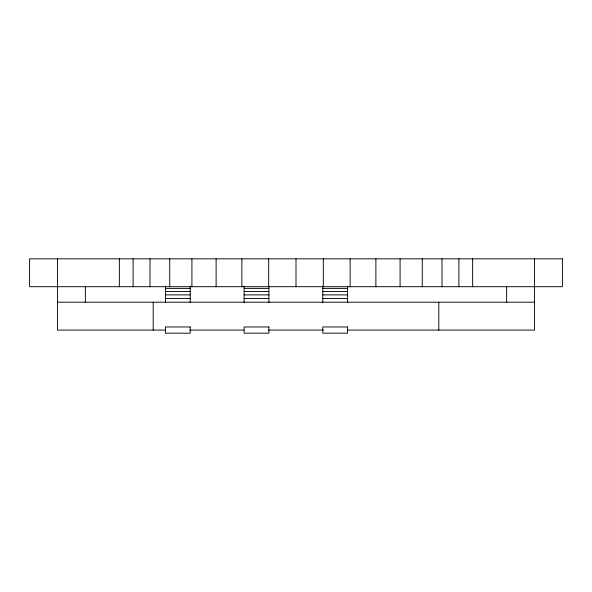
<?xml version="1.0" encoding="UTF-8"?>
<svg xmlns="http://www.w3.org/2000/svg" width="592" height="592" viewBox="0 0 592 592"><rect width="100%" height="100%" fill="white"/><g stroke="black" fill="none" stroke-linecap="round" stroke-linejoin="round"><path stroke-width="0.89" d="M165.442 288.393L190.224 288.393M244.126 288.393L268.901 288.393M322.803 288.393L347.585 288.393M165.442 291.493L190.224 291.493M244.126 291.493L268.901 291.493M322.803 291.493L347.585 291.493M165.442 294.89L190.224 294.89M244.126 294.89L268.901 294.89M322.803 294.89L347.585 294.89M165.442 298.494L190.224 298.494M244.126 298.494L268.901 298.494M322.803 298.494L347.585 298.494M57.476 302.194L534.524 302.194M165.22 330.077L57.476 330.077L57.476 258.83M189.825 330.077L243.904 330.077M268.502 330.077L323.269 330.077M347.186 330.077L534.524 330.077L534.524 258.83M506.641 286.506L506.641 302.194M472.638 258.83L472.638 286.706M458.896 258.83L458.896 286.706M442.002 258.83L442.002 286.706M438.805 302.194L438.805 330.077M422.266 258.83L422.266 286.706M400.088 258.83L400.088 286.706M375.883 258.83L375.883 286.706M350.131 258.83L350.131 286.706M347.585 286.099L347.585 302.638M323.328 258.83L323.328 286.706M322.803 286.099L322.803 302.638M296 258.83L296 286.706M268.901 286.099L268.901 302.638M268.672 258.83L268.672 286.706M244.126 286.099L244.126 302.638M241.869 258.83L241.869 286.706M216.117 258.83L216.117 286.706M191.912 258.83L191.912 286.706M190.224 286.099L190.224 302.638M169.734 258.83L169.734 286.706M165.442 286.099L165.442 302.638M153.195 302.194L153.195 330.077M149.998 258.83L149.998 286.706M133.104 258.83L133.104 286.706M119.362 258.83L119.362 286.706M85.359 286.506L85.359 302.194M562.4 258.83L29.6 258.83L29.6 286.706L562.4 286.706L562.4 258.83M190.224 326.976L165.442 326.976L165.442 333.17L190.224 333.17L190.224 326.976M268.901 326.976L244.126 326.976L244.126 333.17L268.901 333.17L268.901 326.976M347.585 326.976L322.803 326.976L322.803 333.17L347.585 333.17L347.585 326.976"/></g></svg>
